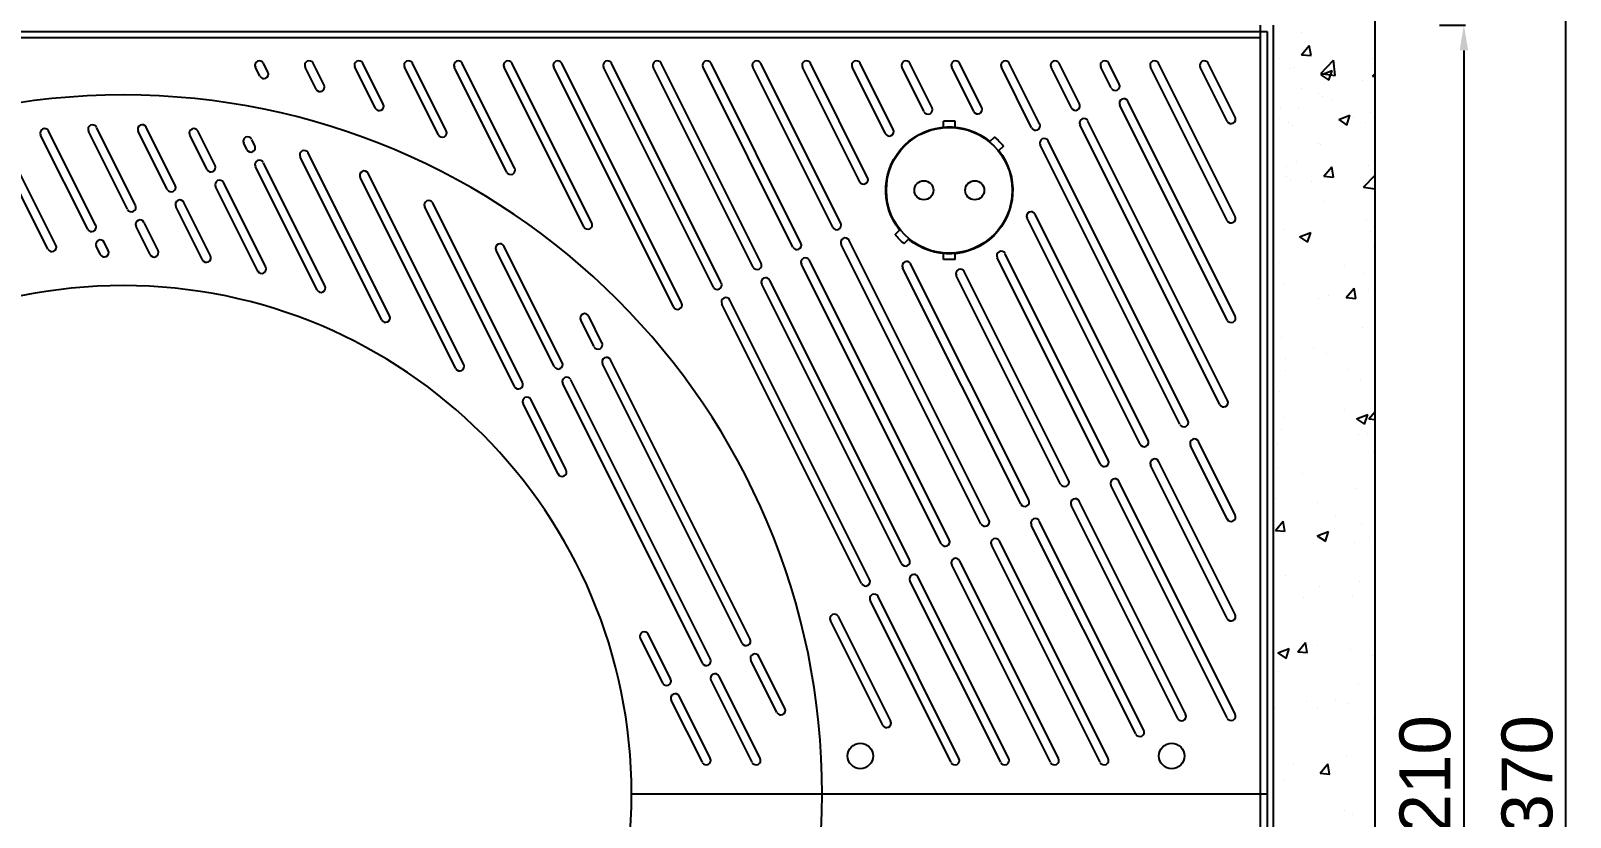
# Model space of a CAD drawing. Header units: millimetres. Extents: x 28332 to 34852, y -49763 to -45153.
# Drawn here: x 29742 to 30953, y -46687 to -46068 of the extents above; entities that cross this region are included whole.
import ezdxf

# ---------------------------------------------------------------- set-up
doc = ezdxf.new("R2010")
doc.units = ezdxf.units.MM
doc.layers.add('받침틀', color=251, linetype='Continuous')
doc.styles.get("Standard").update_dxf_attribs({"font": 'arial.ttf'})
doc.dimstyles.new('ISO-25', dxfattribs={"dimtxt": 40, "dimasz": 20, "dimexe": 1.25, "dimexo": 10, "dimgap": 10, "dimtad": 1, "dimdec": 0, "dimtxsty": 'Standard', "dimcen": 2.5, "dimclrd": 3, "dimclre": 3, "dimclrt": 3, "dimadec": 0, "dimazin": 0, "dimtfac": 1, "dimtdec": 0, "dimtmove": 0, "dimatfit": 3, "dimfxl": 0, "dimarcsym": 0})

# ---------------------------------------------------------------- blocks, each defined once
blk = doc.blocks.new('*D39')
at = {"color": 3, "lineweight": -2, "transparency": 16777216}
for p, q in [((30850.1, -46063.6), (30870.7, -46063.6)), ((30869.4, -46083.6), (30869.4, -47253.6)), ((30809.5, -47273.6), (30870.7, -47273.6))]:
    blk.add_line(p, q, dxfattribs=at)
at = {"color": 3, "transparency": 16777216}
for points in [[(30866.1, -46083.6), (30872.8, -46083.6), (30869.4, -46063.6)], [(30866.1, -47253.6), (30872.8, -47253.6), (30869.4, -47273.6)]]:
    blk.add_solid(points, dxfattribs=at)
at = {"layer": 'Defpoints', "color": 0, "transparency": 16777216}
for p in [(30840.1, -46063.6), (30799.5, -47273.6), (30869.4, -47273.6)]:
    blk.add_point(p, dxfattribs=at)
at = {"color": 3, "transparency": 16777216, "insert": (30839, -46668.6), "char_height": 40, "attachment_point": 5, "rotation": 90}
blk.add_mtext('1210', dxfattribs=at)
blk = doc.blocks.new('*D34')
at = {"color": 3, "lineweight": -2, "transparency": 16777216}
for p, q in [((30879.4, -45983.6), (30951, -45983.6)), ((30949.7, -47333.6), (30949.7, -46003.6)), ((30879.4, -47353.6), (30951, -47353.6))]:
    blk.add_line(p, q, dxfattribs=at)
at = {"color": 3, "transparency": 16777216}
for points in [[(30946.4, -46003.6), (30953.1, -46003.6), (30949.7, -45983.6)], [(30946.4, -47333.6), (30953.1, -47333.6), (30949.7, -47353.6)]]:
    blk.add_solid(points, dxfattribs=at)
at = {"layer": 'Defpoints', "color": 0, "transparency": 16777216}
for p in [(30869.4, -45983.6), (30949.7, -45983.6), (30869.4, -47353.6)]:
    blk.add_point(p, dxfattribs=at)
at = {"color": 3, "transparency": 16777216, "insert": (30919.3, -46668.6), "char_height": 40, "attachment_point": 5, "rotation": 90}
blk.add_mtext('1370', dxfattribs=at)

msp = doc.modelspace()

# ---------------------------------------------------------------- linework, layer by layer
for p, q in [((28914.5, -46068.6), (30714.5, -46068.6)), ((30714.5, -46068.6), (30714.5, -46668.6)), ((29922, -46103.8), (29918.5, -46096.8)), ((29928.3, -46100.7), (29924.8, -46093.6)), ((29966.3, -46114.1), (29957.7, -46096.8)), ((29972.5, -46110.9), (29963.9, -46093.6)), ((30012.9, -46129), (29996.8, -46096.8)), ((30019.1, -46125.8), (30003, -46093.6)), ((30062.5, -46149.9), (30035.9, -46096.8)), ((30068.7, -46146.7), (30042.2, -46093.6)), ((30116.3, -46179.2), (30075, -46096.7)), ((30122.5, -46176.1), (30081.3, -46093.6)), ((30176.9, -46222.3), (30114.2, -46096.8)), ((30183.2, -46219.1), (30120.4, -46093.6)), ((30247.6, -46285.3), (30153.3, -46096.8)), ((30253.8, -46282.2), (30159.6, -46093.6)), ((30278.9, -46269.7), (30192.4, -46096.8)), ((30285.1, -46266.5), (30198.7, -46093.6)), ((30310.2, -46254), (30231.6, -46096.8)), ((30316.4, -46250.9), (30237.8, -46093.6)), ((30341.5, -46238.4), (30270.7, -46096.8)), ((30347.8, -46235.2), (30277, -46093.6)), ((30372.8, -46222.7), (30309.8, -46096.8)), ((30379.1, -46219.6), (30316.1, -46093.6)), ((30394, -46186.8), (30349, -46096.8)), ((30400.2, -46183.7), (30355.2, -46093.6)), ((30414.2, -46148.9), (30388.1, -46096.8)), ((30420.4, -46145.8), (30394.4, -46093.6)), ((30444.7, -46131.7), (30427.2, -46096.8)), ((30451, -46128.6), (30433.5, -46093.6)), ((30483.8, -46131.6), (30466.4, -46096.8)), ((30490, -46128.4), (30472.6, -46093.6)), ((30529.3, -46144.4), (30505.5, -46096.8)), ((30535.6, -46141.3), (30511.7, -46093.6)), ((30560.6, -46128.8), (30544.6, -46096.8)), ((30566.9, -46125.7), (30550.9, -46093.6)), ((30591.9, -46113.1), (30583.7, -46096.8)), ((30598.2, -46110), (30590, -46093.6)), ((30683.2, -46217.4), (30622.9, -46096.8)), ((30689.5, -46214.3), (30629.1, -46093.6)), ((30683.2, -46139.2), (30662, -46096.8)), ((30689.5, -46136), (30668.3, -46093.6)), ((30683.2, -46295.7), (30598.6, -46126.6)), ((30689.5, -46292.5), (30604.9, -46123.4)), ((29786.6, -46224.2), (29749.5, -46150.1)), ((29792.8, -46221.1), (29755.8, -46146.9)), ((29817.9, -46208.5), (29787.2, -46147.2)), ((29824.1, -46205.4), (29793.5, -46144.1)), ((29849.2, -46192.9), (29826.3, -46147.1)), ((29855.4, -46189.8), (29832.5, -46144)), ((29880.5, -46177.2), (29866.9, -46150.1)), ((29886.8, -46174.1), (29873.2, -46146.9)), ((30469, -46139.1), (30460, -46139.1)), ((30460, -46144.4), (30460, -46139.1)), ((30469, -46144.4), (30469, -46139.1)), ((30677.3, -46362.1), (30567.3, -46142.2)), ((30683.5, -46359), (30573.6, -46139.1)), ((29755.3, -46239.9), (29713.1, -46155.5)), ((29761.5, -46236.7), (29719.3, -46152.3)), ((29911.8, -46161.6), (29909.3, -46156.6)), ((29918.1, -46158.5), (29915.6, -46153.5)), ((30646, -46377.7), (30536, -46157.9)), ((30652.2, -46374.6), (30542.3, -46154.7)), ((29967, -46272), (29918.5, -46175)), ((29973.2, -46268.8), (29924.8, -46171.9)), ((30017.9, -46295.5), (29953.8, -46167.4)), ((30024.1, -46292.4), (29960.1, -46164.2)), ((30076.1, -46333.8), (30001, -46183.5)), ((30082.4, -46330.6), (30007.3, -46180.3)), ((29920.4, -46257.1), (29887.2, -46190.7)), ((29926.7, -46253.9), (29893.5, -46187.5)), ((29876.9, -46248.3), (29855.9, -46206.3)), ((29883.1, -46245.1), (29862.2, -46203.2)), ((30122.4, -46347.9), (30051.7, -46206.7)), ((30128.6, -46344.8), (30058, -46203.5)), ((29835.7, -46244.2), (29824.6, -46222)), ((29842, -46241), (29830.9, -46218.8)), ((30614.7, -46393.4), (30525.7, -46215.5)), ((30620.9, -46390.3), (30532, -46212.3)), ((29802.7, -46240.9), (29799.5, -46234.5)), ((30495.7, -46452.9), (30385.8, -46233)), ((29796.5, -46244), (29793.3, -46237.6)), ((30153.7, -46332.3), (30107.9, -46240.7)), ((30159.9, -46329.1), (30114.1, -46237.6)), ((30489.4, -46456), (30379.5, -46236.1)), ((30460, -46248.1), (30460, -46242.9)), ((30469, -46248.1), (30469, -46242.9)), ((30583.4, -46409), (30502.1, -46246.6)), ((30589.6, -46405.9), (30508.4, -46243.5)), ((30458.1, -46471.7), (30348.2, -46251.8)), ((30464.4, -46468.5), (30354.5, -46248.6)), ((30520.7, -46440.3), (30427.8, -46254.5)), ((30527, -46437.2), (30434.1, -46251.4)), ((30469, -46248.1), (30460, -46248.1)), ((30558.3, -46421.6), (30476.3, -46257.6)), ((30426.8, -46487.3), (30316.9, -46267.4)), ((30433.1, -46484.2), (30323.2, -46264.3)), ((30552.1, -46424.7), (30470, -46260.7)), ((30395.5, -46503), (30285.6, -46283.1)), ((30401.8, -46499.8), (30291.9, -46280)), ((30185, -46316.6), (30174.5, -46295.7)), ((30191.2, -46313.5), (30180.8, -46292.5)), ((30301.6, -46549.9), (30191.7, -46330)), ((30307.9, -46546.8), (30197.9, -46326.9)), ((30276.6, -46562.4), (30166.6, -46342.6)), ((30270.3, -46565.6), (30160.4, -46345.7)), ((30156.8, -46416.8), (30129.1, -46361.3)), ((30163, -46413.6), (30135.3, -46358.2)), ((30689.5, -46449.1), (30660.5, -46391.2)), ((30683.2, -46452.2), (30654.2, -46394.3)), ((30683.2, -46530.5), (30622.9, -46409.9)), ((30689.5, -46527.3), (30629.2, -46406.8)), ((30683.2, -46608.7), (30591.6, -46425.6)), ((30689.5, -46605.6), (30597.9, -46422.5)), ((30644.2, -46609), (30560.3, -46441.2)), ((30650.5, -46605.9), (30566.6, -46438.1)), ((30617.5, -46618.2), (30535.3, -46453.8)), ((30611.2, -46621.3), (30529, -46456.9)), ((30583.3, -46643.6), (30497.7, -46472.5)), ((30589.5, -46640.5), (30504, -46469.4)), ((30544.1, -46643.6), (30466.4, -46488.2)), ((30550.4, -46640.5), (30472.7, -46485.1)), ((30505, -46643.6), (30433.5, -46500.7)), ((30511.3, -46640.5), (30439.8, -46497.6)), ((30472.1, -46640.5), (30408.5, -46513.2)), ((30465.9, -46643.6), (30402.2, -46516.4)), ((30412.1, -46614.4), (30370.9, -46532)), ((30418.4, -46611.3), (30377.2, -46528.9)), ((30239, -46581.2), (30221.4, -46545.9)), ((30245.3, -46578.1), (30227.6, -46542.8)), ((30335.1, -46601.3), (30314.6, -46560.2)), ((30328.9, -46604.4), (30308.3, -46563.3)), ((30309.3, -46643.6), (30277, -46579)), ((30315.6, -46640.5), (30283.3, -46575.9)), ((30270.2, -46643.6), (30245.7, -46594.6)), ((30276.5, -46640.5), (30252, -46591.5)), ((30714.5, -46668.6), (30214.5, -46668.6)), ((30714.5, -46668.6), (30714.5, -47268.6))]:
    msp.add_line(p, q)
at = {"linetype": 'Continuous'}
for p, q in [((30742, -46069.7), (30742, -46069.7)), ((30798.7, -46077.1), (30798.7, -46077.1)), ((30724.6, -46089.8), (30724.6, -46089.8)), ((30741, -46086.5), (30741, -46086.5)), ((30741.7, -46087), (30747.8, -46079.7)), ((30741.7, -46087), (30749.3, -46087.6)), ((30749.2, -46087.6), (30747.7, -46079.7)), ((30797.4, -46089.8), (30797.4, -46089.8)), ((30733.3, -46097.9), (30733.3, -46097.9)), ((30736.2, -46097), (30736.2, -46097)), ((30756.8, -46101.6), (30766.7, -46091.3)), ((30756.8, -46101.6), (30768.1, -46103.3)), ((30756.9, -46102.7), (30765.8, -46099.3)), ((30763.2, -46107), (30765.8, -46099.3)), ((30768.1, -46103.4), (30766.7, -46091.3)), ((30767.9, -46092.8), (30767.9, -46092.8)), ((30797.5, -46103.9), (30799.5, -46101.6)), ((30741.5, -46113.5), (30741.5, -46113.5)), ((30756.9, -46102.7), (30763.2, -46107)), ((30789.6, -46107.1), (30789.6, -46107.1)), ((30797.5, -46103.9), (30799.5, -46104)), ((30755, -46117.7), (30755, -46117.7)), ((30757.8, -46120.1), (30757.8, -46120.1)), ((30765.3, -46123.2), (30765.3, -46123.2)), ((30799, -46116.3), (30799, -46116.3)), ((30724.3, -46137.4), (30724.3, -46137.4)), ((30725, -46129), (30725, -46129)), ((30739.4, -46128.8), (30739.4, -46128.8)), ((30770.9, -46138), (30779.8, -46134.6)), ((30770.9, -46138), (30777.3, -46142.3)), ((30777.3, -46142.3), (30779.8, -46134.6)), ((30782.6, -46136.5), (30782.6, -46136.5)), ((30795.9, -46132.1), (30795.9, -46132.1)), ((30731.7, -46140.2), (30731.7, -46140.2)), ((30734.5, -46142.9), (30734.5, -46142.9)), ((30792, -46140.3), (30792, -46140.3)), ((30755.4, -46156.9), (30755.4, -46156.9)), ((30756.2, -46157.2), (30756.2, -46157.2)), ((30729.5, -46174.9), (30729.5, -46174.9)), ((30737.9, -46171.1), (30737.9, -46171.1)), ((30759.3, -46182.5), (30765.4, -46175.2)), ((30766.8, -46183.2), (30765.4, -46175.2)), ((30794.3, -46174.4), (30794.3, -46174.4)), ((30730.2, -46182.5), (30730.2, -46182.5)), ((30733.1, -46185), (30733.1, -46185)), ((30749.2, -46186.6), (30749.2, -46186.6)), ((30759.3, -46182.5), (30766.9, -46183.2)), ((30790.5, -46191.1), (30799.5, -46181.8)), ((30790.5, -46191.1), (30799.5, -46192.5)), ((30759.8, -46202.1), (30759.8, -46202.1)), ((30792.8, -46216.6), (30792.8, -46216.6)), ((30728.6, -46224.8), (30728.6, -46224.8)), ((30740, -46230.1), (30748.9, -46226.7)), ((30740, -46230.1), (30746.3, -46234.4)), ((30746.3, -46234.4), (30748.9, -46226.7)), ((30796, -46226.1), (30796, -46226.1)), ((30798.3, -46237.9), (30798.3, -46237.9)), ((30724.2, -46250.6), (30724.2, -46250.6)), ((30775.6, -46252.4), (30775.6, -46252.4)), ((30791.2, -46258.9), (30791.2, -46258.9)), ((30727.1, -46267), (30727.1, -46267)), ((30776.9, -46278), (30783.1, -46270.7)), ((30784.5, -46278.7), (30783, -46270.7)), ((30794.4, -46272), (30794.4, -46272)), ((30754.7, -46278.5), (30754.7, -46278.5)), ((30762.6, -46276.2), (30762.6, -46276.2)), ((30776.9, -46278), (30784.5, -46278.7)), ((30789.7, -46301.2), (30789.7, -46301.2)), ((30725.6, -46309.3), (30725.6, -46309.3)), ((30750.9, -46317.3), (30750.9, -46317.3)), ((30729.2, -46326.3), (30729.2, -46326.3)), ((30761, -46322.1), (30761, -46322.1)), ((30729.1, -46335.7), (30729.1, -46335.7)), ((30777.6, -46334.4), (30777.6, -46334.4)), ((30788.2, -46343.5), (30788.2, -46343.5)), ((30724, -46351.6), (30724, -46351.6)), ((30775.7, -46365.9), (30775.7, -46365.9)), ((30794.6, -46373.5), (30799.5, -46367.7)), ((30727.6, -46372.2), (30727.6, -46372.2)), ((30784.9, -46373.3), (30793.8, -46369.9)), ((30784.9, -46373.3), (30791.3, -46377.6)), ((30791.3, -46377.6), (30793.8, -46369.9)), ((30794.6, -46373.5), (30799.5, -46374)), ((30725.6, -46381.9), (30725.6, -46381.9)), ((30786.6, -46385.7), (30786.6, -46385.7)), ((30793.4, -46384.7), (30793.4, -46384.7)), ((30722.5, -46393.9), (30722.5, -46393.9)), ((30797.9, -46398.7), (30797.9, -46398.7)), ((30723.8, -46411.4), (30723.8, -46411.4)), ((30742.3, -46416), (30742.3, -46416)), ((30785.1, -46428), (30785.1, -46428)), ((30720.9, -46436.2), (30720.9, -46436.2)), ((30754.3, -46439.3), (30754.3, -46439.3)), ((30721.1, -46461.1), (30727.2, -46453.8)), ((30728.6, -46461.8), (30727.1, -46453.8)), ((30768.7, -46449.6), (30768.7, -46449.6)), ((30721.1, -46461.1), (30728.7, -46461.8)), ((30727.6, -46463.8), (30727.6, -46463.8)), ((30754, -46465.4), (30762.9, -46462)), ((30754, -46465.4), (30760.4, -46469.7)), ((30760.4, -46469.7), (30762.9, -46462)), ((30789.1, -46455.5), (30789.1, -46455.5)), ((30783.5, -46470.3), (30783.5, -46470.3)), ((30795.4, -46466.7), (30795.4, -46466.7)), ((30728.7, -46496.5), (30728.7, -46496.5)), ((30787.5, -46501.4), (30787.5, -46501.4)), ((30743.4, -46514.2), (30743.4, -46514.2)), ((30755.7, -46505.6), (30755.7, -46505.6)), ((30782, -46512.6), (30782, -46512.6)), ((30738.7, -46556.6), (30744.8, -46549.3)), ((30746.2, -46557.3), (30744.8, -46549.3)), ((30722.3, -46555.7), (30722.3, -46555.7)), ((30723.1, -46557.5), (30732, -46554.1)), ((30723.1, -46557.5), (30729.5, -46561.8)), ((30729.5, -46561.8), (30732, -46554.1)), ((30738.7, -46556.6), (30746.3, -46557.3)), ((30754, -46551.5), (30754, -46551.5)), ((30780.4, -46554.9), (30780.4, -46554.9)), ((30797.5, -46559.6), (30797.5, -46559.6)), ((30723.5, -46572.3), (30723.5, -46572.3)), ((30786.5, -46581.9), (30786.5, -46581.9)), ((30745.4, -46596.1), (30745.4, -46596.1)), ((30768.7, -46595.3), (30768.7, -46595.3)), ((30778.9, -46597.1), (30778.9, -46597.1)), ((30720.6, -46601.6), (30720.6, -46601.6)), ((30753.9, -46600.2), (30753.9, -46600.2)), ((30798.9, -46608.7), (30799.5, -46609)), ((30799, -46608.6), (30799.5, -46608.4)), ((30735.3, -46645.4), (30735.3, -46645.4)), ((30756.3, -46652.2), (30762.4, -46644.9)), ((30761.2, -46646.5), (30761.2, -46646.5)), ((30763.8, -46652.8), (30762.4, -46644.9)), ((30777.3, -46639.4), (30777.3, -46639.4)), ((30728.3, -46657.3), (30728.3, -46657.3)), ((30756.3, -46652.2), (30763.9, -46652.8)), ((30775.8, -46681.7), (30775.8, -46681.7)), ((30782.1, -46684.9), (30782.1, -46684.9))]:
    msp.add_line(p, q, dxfattribs=at)
msp.add_lwpolyline([(30428.8, -46235.6, -0.045549), (30421.8, -46228.4), (30425.4, -46224.9, -0.904534), (30496.5, -46155.3), (30500.1, -46151.7, -0.045549), (30507.1, -46158.9), (30503.5, -46162.4, -0.904534), (30432.4, -46232)], format="xyb", close=True)
for centre, radius in [((30464.5, -46193.6), 49.5), ((30444.5, -46193.6), 7.5), ((30484.5, -46193.6), 7.5), ((30394.5, -46638.6), 10), ((30639.5, -46638.6), 10)]:
    msp.add_circle(centre, radius)
for centre, radius, start, end in [((29921.6, -46095.2), 3.5, 26.5651, 206.5651), ((29925.2, -46102.2), 3.5, 206.5651, 26.5651), ((29960.8, -46095.2), 3.5, 26.5651, 206.5651), ((29999.9, -46095.2), 3.5, 26.5651, 206.5651), ((30039, -46095.2), 3.5, 26.5651, 206.5651), ((30078.2, -46095.2), 3.5, 26.5651, 206.5651), ((30117.3, -46095.2), 3.5, 26.5651, 206.5651), ((30156.4, -46095.2), 3.5, 26.5651, 206.5651), ((30195.6, -46095.2), 3.5, 26.5651, 206.5651), ((30234.7, -46095.2), 3.5, 26.5651, 206.5651), ((30273.8, -46095.2), 3.5, 26.5651, 206.5651), ((30313, -46095.2), 3.5, 26.5651, 206.5651), ((30352.1, -46095.2), 3.5, 26.5651, 206.5651), ((30391.2, -46095.2), 3.5, 26.5651, 206.5651), ((30430.4, -46095.2), 3.5, 26.5651, 206.5651), ((30469.5, -46095.2), 3.5, 26.5651, 206.5651), ((30508.6, -46095.2), 3.5, 26.5651, 206.5651), ((30547.7, -46095.2), 3.5, 26.5651, 206.5651), ((30586.9, -46095.2), 3.5, 26.5651, 206.5651), ((30626, -46095.2), 3.5, 26.5651, 206.5651), ((30665.1, -46095.2), 3.5, 26.5651, 206.5651), ((29969.4, -46112.5), 3.5, 206.5651, 26.5651), ((30595.1, -46111.6), 3.5, 206.5651, 26.5651), ((29814.5, -46668.6), 550, 0, 180), ((30016, -46127.4), 3.5, 206.5651, 26.5651), ((30563.8, -46127.2), 3.5, 206.5651, 26.5651), ((30601.8, -46125), 3.5, 26.5651, 206.5651), ((30447.8, -46130.2), 3.5, 206.5651, 26.5651), ((30486.9, -46130), 3.5, 206.5651, 26.5651), ((30570.5, -46140.6), 3.5, 26.5651, 206.5651), ((30686.3, -46137.6), 3.5, 206.5651, 26.5651), ((29752.6, -46148.5), 3.5, 26.5651, 206.5651), ((29790.3, -46145.6), 3.5, 26.5651, 206.5651), ((29829.4, -46145.5), 3.5, 26.5651, 206.5651), ((29870, -46148.5), 3.5, 26.5651, 206.5651), ((30065.6, -46148.3), 3.5, 206.5651, 26.5651), ((30417.3, -46147.4), 3.5, 206.5651, 26.5651), ((30532.5, -46142.9), 3.5, 206.5651, 26.5651), ((29912.4, -46155), 3.5, 26.5651, 206.5651), ((29914.9, -46160), 3.5, 206.5651, 26.5651), ((29956.9, -46165.8), 3.5, 26.5651, 206.5651), ((30539.2, -46156.3), 3.5, 26.5651, 206.5651), ((29883.6, -46175.7), 3.5, 206.5651, 26.5651), ((29921.6, -46173.4), 3.5, 26.5651, 206.5651), ((29890.3, -46189.1), 3.5, 26.5651, 206.5651), ((30004.1, -46181.9), 3.5, 26.5651, 206.5651), ((30119.4, -46177.7), 3.5, 206.5651, 26.5651), ((30397.1, -46185.2), 3.5, 206.5651, 26.5651), ((29852.3, -46191.3), 3.5, 206.5651, 26.5651), ((29821, -46207), 3.5, 206.5651, 26.5651), ((29859, -46204.7), 3.5, 26.5651, 206.5651), ((30054.9, -46205.1), 3.5, 26.5651, 206.5651), ((30528.8, -46213.9), 3.5, 26.5651, 206.5651), ((29789.7, -46222.6), 3.5, 206.5651, 26.5651), ((29827.7, -46220.4), 3.5, 26.5651, 206.5651), ((30180.1, -46220.7), 3.5, 206.5651, 26.5651), ((30375.9, -46221.1), 3.5, 206.5651, 26.5651), ((30686.3, -46215.8), 3.5, 206.5651, 26.5651), ((29796.4, -46236.1), 3.5, 26.5651, 206.5651), ((30111, -46239.1), 3.5, 26.5651, 206.5651), ((30344.6, -46236.8), 3.5, 206.5651, 26.5651), ((30382.6, -46234.6), 3.5, 26.5651, 206.5651), ((29758.4, -46238.3), 3.5, 206.5651, 26.5651), ((29799.6, -46242.5), 3.5, 206.5651, 26.5651), ((29838.8, -46242.6), 3.5, 206.5651, 26.5651), ((29880, -46246.7), 3.5, 206.5651, 26.5651), ((30351.3, -46250.2), 3.5, 26.5651, 206.5651), ((30505.3, -46245), 3.5, 26.5651, 206.5651), ((29923.5, -46255.5), 3.5, 206.5651, 26.5651), ((30313.3, -46252.4), 3.5, 206.5651, 26.5651), ((30431, -46253), 3.5, 26.5651, 206.5651), ((30473.2, -46259.1), 3.5, 26.5651, 206.5651), ((29814.5, -46668.6), 400, 0, 180), ((29970.1, -46270.4), 3.5, 206.5651, 26.5651), ((30282, -46268.1), 3.5, 206.5651, 26.5651), ((30320, -46265.9), 3.5, 26.5651, 206.5651), ((30250.7, -46283.8), 3.5, 206.5651, 26.5651), ((30288.7, -46281.5), 3.5, 26.5651, 206.5651), ((30021, -46293.9), 3.5, 206.5651, 26.5651), ((30177.6, -46294.1), 3.5, 26.5651, 206.5651), ((30686.3, -46294.1), 3.5, 206.5651, 26.5651), ((30188.1, -46315.1), 3.5, 206.5651, 26.5651), ((30079.3, -46332.2), 3.5, 206.5651, 26.5651), ((30156.8, -46330.7), 3.5, 206.5651, 26.5651), ((30194.8, -46328.5), 3.5, 26.5651, 206.5651), ((30125.5, -46346.4), 3.5, 206.5651, 26.5651), ((30163.5, -46344.1), 3.5, 26.5651, 206.5651), ((30132.2, -46359.8), 3.5, 26.5651, 206.5651), ((30680.4, -46360.5), 3.5, 206.5651, 26.5651), ((30649.1, -46376.2), 3.5, 206.5651, 26.5651), ((30617.8, -46391.8), 3.5, 206.5651, 26.5651), ((30657.4, -46392.7), 3.5, 26.5651, 206.5651), ((30626.1, -46408.4), 3.5, 26.5651, 206.5651), ((30159.9, -46415.2), 3.5, 206.5651, 26.5651), ((30586.5, -46407.5), 3.5, 206.5651, 26.5651), ((30555.2, -46423.1), 3.5, 206.5651, 26.5651), ((30594.8, -46424), 3.5, 26.5651, 206.5651), ((30523.9, -46438.8), 3.5, 206.5651, 26.5651), ((30563.5, -46439.7), 3.5, 26.5651, 206.5651), ((30492.6, -46454.4), 3.5, 206.5651, 26.5651), ((30532.2, -46455.3), 3.5, 26.5651, 206.5651), ((30686.3, -46450.6), 3.5, 206.5651, 26.5651), ((30461.3, -46470.1), 3.5, 206.5651, 26.5651), ((30500.8, -46471), 3.5, 26.5651, 206.5651), ((30430, -46485.7), 3.5, 206.5651, 26.5651), ((30469.5, -46486.6), 3.5, 26.5651, 206.5651), ((30398.7, -46501.4), 3.5, 206.5651, 26.5651), ((30436.7, -46499.2), 3.5, 26.5651, 206.5651), ((30405.4, -46514.8), 3.5, 26.5651, 206.5651), ((30374.1, -46530.5), 3.5, 26.5651, 206.5651), ((30686.3, -46528.9), 3.5, 206.5651, 26.5651), ((30224.5, -46544.4), 3.5, 26.5651, 206.5651), ((30304.7, -46548.3), 3.5, 206.5651, 26.5651), ((30273.4, -46564), 3.5, 206.5651, 26.5651), ((30311.5, -46561.8), 3.5, 26.5651, 206.5651), ((30280.1, -46577.4), 3.5, 26.5651, 206.5651), ((30242.1, -46579.7), 3.5, 206.5651, 26.5651), ((30248.8, -46593.1), 3.5, 26.5651, 206.5651), ((30332, -46602.8), 3.5, 206.5651, 26.5651), ((30415.2, -46612.8), 3.5, 206.5651, 26.5651), ((30647.3, -46607.5), 3.5, 206.5651, 26.5651), ((30686.3, -46607.2), 3.5, 206.5651, 26.5651), ((30614.4, -46619.8), 3.5, 206.5651, 26.5651), ((30273.3, -46642.1), 3.5, 206.5651, 26.5651), ((30312.5, -46642.1), 3.5, 206.5651, 26.5651), ((30469, -46642.1), 3.5, 206.5651, 26.5651), ((30508.1, -46642.1), 3.5, 206.5651, 26.5651), ((30547.3, -46642.1), 3.5, 206.5651, 26.5651), ((30586.4, -46642.1), 3.5, 206.5651, 26.5651), ((29814.5, -46668.6), 550, 180, 0), ((29814.5, -46668.6), 400, 180, 0)]:
    msp.add_arc(centre, radius, start, end)
at = {"layer": '받침틀'}
for p, q in [((30799.5, -47353.6), (30799.5, -45983.6)), ((30709.5, -47273.6), (30709.5, -46063.6)), ((30719.5, -47273.6), (30719.5, -46063.6)), ((30709.5, -46073.6), (28919.5, -46073.6))]:
    msp.add_line(p, q, dxfattribs=at)

# ---------------------------------------------------------------- dimensions: what is measured, and where the dimension line sits
for base, p1, p2, picture, middle in [((30949.7, -45983.6), (30869.4, -47353.6), (30869.4, -45983.6), '*D34', (30919.3, -46668.6)), ((30869.4, -47273.6), (30840.1, -46063.6), (30799.5, -47273.6), '*D39', (30839, -46668.6))]:
    dim = msp.add_linear_dim(base=base, p1=p1, p2=p2, angle=90, dimstyle='ISO-25')
    dim.commit()
    dim.dimension.update_dxf_attribs({"geometry": picture, "text_midpoint": middle})

doc.saveas('drawing.dxf')
